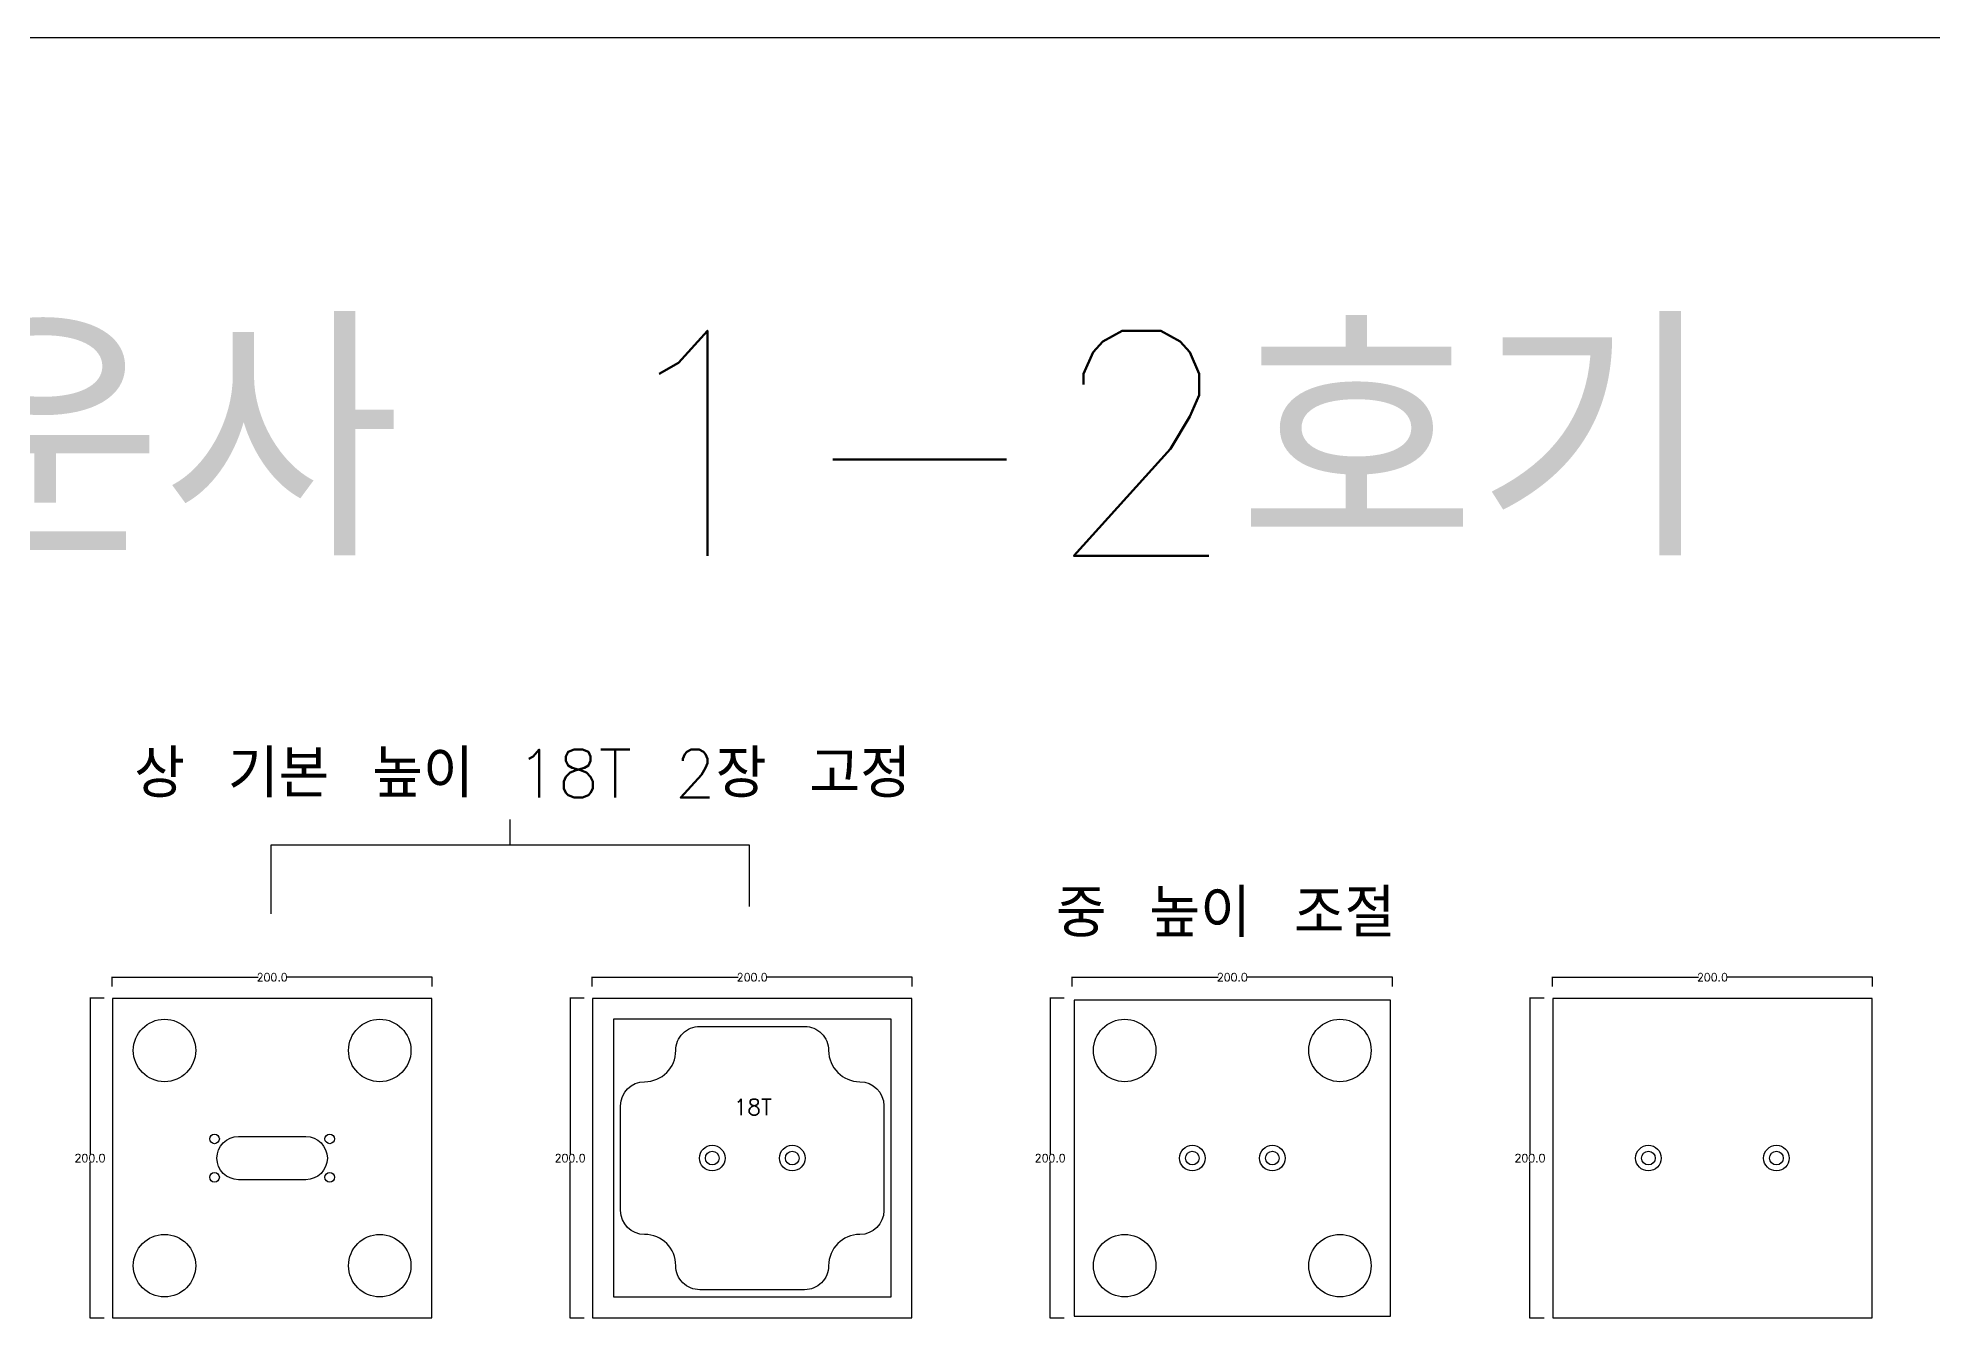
# Model space of a CAD drawing. Header units: millimetres. Extents: x 37110 to 56310, y -3510 to 5490.
# Drawn here: x 38164 to 39347, y 1090 to 1890 of the extents above; entities that cross this region are included whole.
import ezdxf

# ---------------------------------------------------------------- set-up
doc = ezdxf.new("R2010")
doc.units = ezdxf.units.MM
for name, color, linetype in [('TEXT', 3, 'Continuous'), ('볼트 구멍', 7, 'Continuous'), ('치구', 7, 'Continuous'), ('치수', 7, 'Continuous')]:
    doc.layers.add(name, color=color, linetype=linetype)
doc.styles.get("Standard").update_dxf_attribs({"font": 'txt.shx', "bigfont": 'whgtxt.shx'})
doc.dimstyles.get("Standard").update_dxf_attribs({"dimtxt": 7, "dimasz": 0.18, "dimexe": 0.18, "dimexo": 0.0625, "dimgap": 0.09, "dimtad": 0, "dimtih": 1, "dimtoh": 1, "dimdec": 1, "dimzin": 0, "dimdsep": 46, "dimtxsty": 'Standard', "dimcen": 0.09, "dimadec": 0, "dimazin": 0, "dimtfac": 1, "dimtdec": 1, "dimtofl": 0, "dimtmove": 0, "dimatfit": 3, "dimfxl": 0, "dimtolj": 1, "dimtzin": 0, "dimarcsym": 0})

# ---------------------------------------------------------------- blocks, each defined once
blk = doc.blocks.new('*D2295')
at = {"layer": 'Defpoints', "color": 0, "linetype": 'Continuous'}
for p in [(39010, 1303), (38810, 1297.1), (39010, 1297.1)]:
    blk.add_point(p, dxfattribs=at)
at = {"layer": '치수', "color": 0, "linetype": 'Continuous', "lineweight": -2}
for p, q in [((38810, 1297.2), (38810, 1303.2)), ((38810.2, 1303), (38901.2, 1303)), ((39009.8, 1303), (38918.8, 1303)), ((39010, 1297.2), (39010, 1303.2))]:
    blk.add_line(p, q, dxfattribs=at)
at = {"layer": '치수', "color": 0, "linetype": 'Continuous'}
for points in [[(38810.2, 1303), (38810.2, 1303), (38810, 1303)], [(39009.8, 1303), (39009.8, 1303), (39010, 1303)]]:
    blk.add_solid(points, dxfattribs=at)
at = {"layer": '치수', "color": 0, "linetype": 'Continuous', "insert": (38910, 1303), "char_height": 5, "attachment_point": 5}
blk.add_mtext('\\A1;200.0', dxfattribs=at)
blk = doc.blocks.new('*D2292')
at = {"layer": 'Defpoints', "color": 0, "linetype": 'Continuous'}
for p in [(38505.1, 1290), (38496.2, 1090), (38505.1, 1090)]:
    blk.add_point(p, dxfattribs=at)
at = {"layer": '치수', "color": 0, "linetype": 'Continuous', "lineweight": -2}
for p, q in [((38505, 1290), (38496, 1290)), ((38496.2, 1289.8), (38496.2, 1192.6)), ((38496.2, 1090.2), (38496.2, 1187.4)), ((38505, 1090), (38496, 1090))]:
    blk.add_line(p, q, dxfattribs=at)
at = {"layer": '치수', "color": 0, "linetype": 'Continuous'}
for points in [[(38496.2, 1289.8), (38496.2, 1289.8), (38496.2, 1290)], [(38496.2, 1090.2), (38496.2, 1090.2), (38496.2, 1090)]]:
    blk.add_solid(points, dxfattribs=at)
at = {"layer": '치수', "color": 0, "linetype": 'Continuous', "insert": (38496.2, 1190), "char_height": 5, "attachment_point": 5}
blk.add_mtext('\\A1;200.0', dxfattribs=at)
blk = doc.blocks.new('*D2290')
at = {"layer": 'Defpoints', "color": 0, "linetype": 'Continuous'}
for p in [(38805.1, 1290), (38796.2, 1090), (38805.1, 1090)]:
    blk.add_point(p, dxfattribs=at)
at = {"layer": '치수', "color": 0, "linetype": 'Continuous', "lineweight": -2}
for p, q in [((38805, 1290), (38796, 1290)), ((38796.2, 1289.8), (38796.2, 1192.6)), ((38796.2, 1090.2), (38796.2, 1187.4)), ((38805, 1090), (38796, 1090))]:
    blk.add_line(p, q, dxfattribs=at)
at = {"layer": '치수', "color": 0, "linetype": 'Continuous'}
for points in [[(38796.2, 1289.8), (38796.2, 1289.8), (38796.2, 1290)], [(38796.2, 1090.2), (38796.2, 1090.2), (38796.2, 1090)]]:
    blk.add_solid(points, dxfattribs=at)
at = {"layer": '치수', "color": 0, "linetype": 'Continuous', "insert": (38796.2, 1190), "char_height": 5, "attachment_point": 5}
blk.add_mtext('\\A1;200.0', dxfattribs=at)
blk = doc.blocks.new('*D2282')
at = {"layer": 'Defpoints', "color": 0, "linetype": 'Continuous'}
for p in [(38205.1, 1290), (38196.2, 1090), (38205.1, 1090)]:
    blk.add_point(p, dxfattribs=at)
at = {"layer": '치수', "color": 0, "linetype": 'Continuous', "lineweight": -2}
for p, q in [((38205, 1290), (38196, 1290)), ((38196.2, 1289.8), (38196.2, 1192.6)), ((38196.2, 1090.2), (38196.2, 1187.4)), ((38205, 1090), (38196, 1090))]:
    blk.add_line(p, q, dxfattribs=at)
at = {"layer": '치수', "color": 0, "linetype": 'Continuous'}
for points in [[(38196.2, 1289.8), (38196.2, 1289.8), (38196.2, 1290)], [(38196.2, 1090.2), (38196.2, 1090.2), (38196.2, 1090)]]:
    blk.add_solid(points, dxfattribs=at)
at = {"layer": '치수', "color": 0, "linetype": 'Continuous', "insert": (38196.2, 1190), "char_height": 5, "attachment_point": 5}
blk.add_mtext('\\A1;200.0', dxfattribs=at)
blk = doc.blocks.new('*D2278')
at = {"layer": 'Defpoints', "color": 0, "linetype": 'Continuous'}
for p in [(38410, 1303), (38210, 1297.1), (38410, 1297.1)]:
    blk.add_point(p, dxfattribs=at)
at = {"layer": '치수', "color": 0, "linetype": 'Continuous', "lineweight": -2}
for p, q in [((38210, 1297.2), (38210, 1303.2)), ((38210.2, 1303), (38301.2, 1303)), ((38409.8, 1303), (38318.8, 1303)), ((38410, 1297.2), (38410, 1303.2))]:
    blk.add_line(p, q, dxfattribs=at)
at = {"layer": '치수', "color": 0, "linetype": 'Continuous'}
for points in [[(38210.2, 1303), (38210.2, 1303), (38210, 1303)], [(38409.8, 1303), (38409.8, 1303), (38410, 1303)]]:
    blk.add_solid(points, dxfattribs=at)
at = {"layer": '치수', "color": 0, "linetype": 'Continuous', "insert": (38310, 1303), "char_height": 5, "attachment_point": 5}
blk.add_mtext('\\A1;200.0', dxfattribs=at)
blk = doc.blocks.new('*D2293')
at = {"layer": 'Defpoints', "color": 0, "linetype": 'Continuous'}
for p in [(38710, 1303), (38510, 1297.1), (38710, 1297.1)]:
    blk.add_point(p, dxfattribs=at)
at = {"layer": '치수', "color": 0, "linetype": 'Continuous', "lineweight": -2}
for p, q in [((38510, 1297.2), (38510, 1303.2)), ((38510.2, 1303), (38601.2, 1303)), ((38709.8, 1303), (38618.8, 1303)), ((38710, 1297.2), (38710, 1303.2))]:
    blk.add_line(p, q, dxfattribs=at)
at = {"layer": '치수', "color": 0, "linetype": 'Continuous'}
for points in [[(38510.2, 1303), (38510.2, 1303), (38510, 1303)], [(38709.8, 1303), (38709.8, 1303), (38710, 1303)]]:
    blk.add_solid(points, dxfattribs=at)
at = {"layer": '치수', "color": 0, "linetype": 'Continuous', "insert": (38610, 1303), "char_height": 5, "attachment_point": 5}
blk.add_mtext('\\A1;200.0', dxfattribs=at)
blk = doc.blocks.new('*D2291')
at = {"layer": 'Defpoints', "color": 0, "linetype": 'Continuous'}
for p in [(39104.9, 1290), (39096, 1090), (39104.9, 1090)]:
    blk.add_point(p, dxfattribs=at)
at = {"layer": '치수', "color": 0, "linetype": 'Continuous', "lineweight": -2}
for p, q in [((39104.8, 1290), (39095.8, 1290)), ((39096, 1289.8), (39096, 1192.6)), ((39096, 1090.2), (39096, 1187.4)), ((39104.8, 1090), (39095.8, 1090))]:
    blk.add_line(p, q, dxfattribs=at)
at = {"layer": '치수', "color": 0, "linetype": 'Continuous'}
for points in [[(39095.9, 1289.8), (39096, 1289.8), (39096, 1290)], [(39095.9, 1090.2), (39096, 1090.2), (39096, 1090)]]:
    blk.add_solid(points, dxfattribs=at)
at = {"layer": '치수', "color": 0, "linetype": 'Continuous', "insert": (39096, 1190), "char_height": 5, "attachment_point": 5}
blk.add_mtext('\\A1;200.0', dxfattribs=at)
blk = doc.blocks.new('*D2294')
at = {"layer": 'Defpoints', "color": 0, "linetype": 'Continuous'}
for p in [(39310, 1303), (39110, 1297.1), (39310, 1297.1)]:
    blk.add_point(p, dxfattribs=at)
at = {"layer": '치수', "color": 0, "linetype": 'Continuous', "lineweight": -2}
for p, q in [((39110, 1297.2), (39110, 1303.2)), ((39110.2, 1303), (39201.2, 1303)), ((39309.8, 1303), (39218.8, 1303)), ((39310, 1297.2), (39310, 1303.2))]:
    blk.add_line(p, q, dxfattribs=at)
at = {"layer": '치수', "color": 0, "linetype": 'Continuous'}
for points in [[(39110.2, 1303), (39110.2, 1303), (39110, 1303)], [(39309.8, 1303), (39309.8, 1303), (39310, 1303)]]:
    blk.add_solid(points, dxfattribs=at)
at = {"layer": '치수', "color": 0, "linetype": 'Continuous', "insert": (39210, 1303), "char_height": 5, "attachment_point": 5}
blk.add_mtext('\\A1;200.0', dxfattribs=at)

msp = doc.modelspace()

# ---------------------------------------------------------------- linework, layer by layer
at = {"color": 6}
msp.add_line((56310, 1890), (37110, 1890), dxfattribs=at)
at = {"color": 1}
for p, q in [((38458.72, 1385.763), (38458.72, 1401.629)), ((38309.335, 1342.641), (38309.335, 1385.763)), ((38309.335, 1385.763), (38608.105, 1385.763)), ((38608.105, 1385.763), (38608.105, 1347.116))]:
    msp.add_line(p, q, dxfattribs=at)
at = {"layer": '볼트 구멍', "color": 3}
msp.add_lwpolyline([(38289, 1203.5), (38331, 1203.5, -1), (38331, 1176.5), (38289, 1176.5, -1)], format="xyb", close=True, dxfattribs=at)
for centre, radius in [((38274, 1202), 3), ((38346, 1202), 3), ((38585, 1190), 4.25), ((38635, 1190), 4.25), ((38885, 1190), 4.25), ((38935, 1190), 4.25), ((39170, 1190), 4.25), ((39250, 1190), 4.25), ((38274, 1178), 3), ((38346, 1178), 3)]:
    msp.add_circle(centre, radius, dxfattribs=at)
at = {"layer": '볼트 구멍', "color": 6}
for centre in [(38585, 1190), (38635, 1190), (38885, 1190), (38935, 1190), (39170, 1190), (39250, 1190)]:
    msp.add_circle(centre, 8, dxfattribs=at)
at = {"layer": '치구'}
for points in [[(38210.25, 1289.75), (38210.25, 1090.25), (38409.75, 1090.25), (38409.75, 1289.75)], [(38510.25, 1289.75), (38510.25, 1090.25), (38709.75, 1090.25), (38709.75, 1289.75)], [(38811.25, 1288.75), (38811.25, 1091.25), (39008.75, 1091.25), (39008.75, 1288.75)], [(39110.25, 1289.75), (39110.25, 1090.25), (39309.75, 1090.25), (39309.75, 1289.75)], [(38523.25, 1276.75), (38523.25, 1103.25), (38696.75, 1103.25), (38696.75, 1276.75)]]:
    msp.add_lwpolyline(points, close=True, dxfattribs=at)
msp.add_lwpolyline([(38577.25, 1272.25), (38642.75, 1272.25, -0.41421365), (38657.75, 1257.25, 0.41421347), (38677.25, 1237.75, -0.41421338), (38692.25, 1222.75), (38692.25, 1157.25, -0.41421338), (38677.25, 1142.25, 0.41421347), (38657.75, 1122.75, -0.41421365), (38642.75, 1107.75), (38577.25, 1107.75, -0.41421365), (38562.25, 1122.75, 0.41421347), (38542.75, 1142.25, -0.41421338), (38527.75, 1157.25), (38527.75, 1222.75, -0.41421338), (38542.75, 1237.75, 0.41421347), (38562.25, 1257.25, -0.41421365)], format="xyb", close=True, dxfattribs=at)
for centre in [(38242.75, 1257.25), (38377.25, 1257.25), (38842.75, 1257.25), (38977.25, 1257.25), (38242.75, 1122.75), (38377.25, 1122.75), (38842.75, 1122.75), (38977.25, 1122.75)]:
    msp.add_circle(centre, 19.5, dxfattribs=at)

# ---------------------------------------------------------------- texts
at = {"color": 1}
msp.add_text('18T', height=10, dxfattribs=at).set_placement((38598.329, 1216.892))
at = {"layer": 'TEXT', "linetype": 'Continuous'}
msp.add_text('송운사 1-2호기', height=140.625, dxfattribs=at).set_placement((37944.015, 1566.33))
at = {"layer": 'TEXT', "color": 1}
for s, p in [('상 기본 높이 18T 2장 고정', (38223.809, 1415.3)), ('중 높이 조절', (38799.673, 1328.154))]:
    msp.add_text(s, height=30, dxfattribs=at).set_placement(p)

# ---------------------------------------------------------------- dimensions: what is measured, and where the dimension line sits
at = {"layer": '치수', "color": 4, "linetype": 'Continuous'}
for base, p1, p2, picture, middle in [((38410, 1302.99), (38210, 1297.107), (38410, 1297.107), '*D2278', (38310, 1302.99)), ((38710, 1302.99), (38510, 1297.107), (38710, 1297.107), '*D2293', (38610, 1302.99)), ((39010, 1302.99), (38810, 1297.107), (39010, 1297.107), '*D2295', (38910, 1302.99)), ((39310, 1302.99), (39110, 1297.107), (39310, 1297.107), '*D2294', (39210, 1302.99))]:
    dim = msp.add_linear_dim(base=base, p1=p1, p2=p2, dimstyle='Standard', override={"dimtxt": 5}, dxfattribs=at)
    dim.commit()
    dim.dimension.update_dxf_attribs({"geometry": picture, "text_midpoint": middle})
for base, p1, p2, picture, middle in [((38196.204, 1090), (38205.109, 1290), (38205.109, 1090), '*D2282', (38196.204, 1190)), ((38496.204, 1090), (38505.109, 1290), (38505.109, 1090), '*D2292', (38496.204, 1190)), ((38796.204, 1090), (38805.109, 1290), (38805.109, 1090), '*D2290', (38796.204, 1190)), ((39095.954, 1090), (39104.859, 1290), (39104.859, 1090), '*D2291', (39095.954, 1190))]:
    dim = msp.add_linear_dim(base=base, p1=p1, p2=p2, angle=90, dimstyle='Standard', override={"dimtxt": 5}, dxfattribs=at)
    dim.commit()
    dim.dimension.update_dxf_attribs({"geometry": picture, "text_midpoint": middle})

doc.saveas('drawing.dxf')
